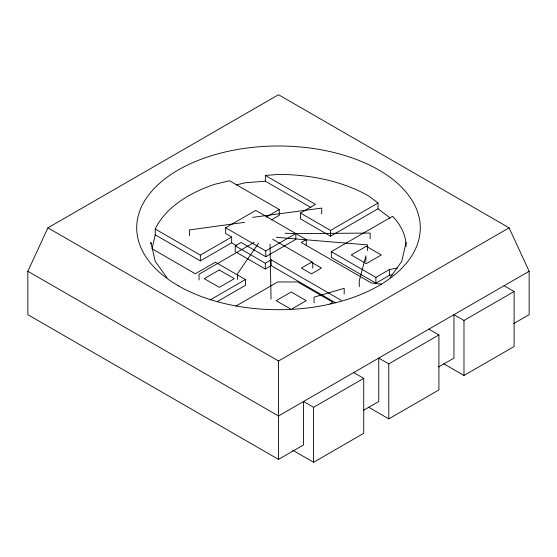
<?xml version="1.0" encoding="UTF-8"?>
<svg xmlns="http://www.w3.org/2000/svg" width="557" height="557" viewBox="0 0 557 557"><rect width="100%" height="100%" fill="white"/><g stroke="black" fill="none" stroke-linecap="round" stroke-linejoin="round"><path stroke-width="0.84" d="M152.026 248.923L155.236 234.831L155.236 229.038A127.609 73.677 0 0 1 214.696 184.304L229.498 180.767L279.294 209.516L279.294 215.301L271.245 219.952M406.109 242.323L401.764 261.393L389.997 277.79M292.606 450.167L313.591 462.282L363.721 433.339L363.721 378.349L313.591 407.292L303.565 401.506L303.565 444.918L278.5 459.393L27.85 314.677L27.85 271.266L47.902 227.848L278.5 94.718L509.098 227.848L529.15 271.266L529.15 314.677L513.665 323.617M258.539 243.263L237.526 273.675L237.526 279.468M155.236 234.831L200.353 260.878L231.649 242.81L231.649 237.024L225.662 233.564L225.662 227.778L255.74 210.414L306.259 239.58L306.259 245.365M155.236 229.038L200.353 255.092L231.649 237.024M266.121 217.126L279.294 209.516M335.377 302.702L271.168 265.626L265.306 269.017L235.228 251.646L235.228 245.86L241.09 242.476L265.766 256.721L295.844 239.357L295.844 233.564L285.066 233.244M265.369 175.434L278.5 174.438A127.609 73.677 0 0 1 368.734 196.015L378.029 203.006L378.029 208.791L330.538 236.21L300.46 218.845L300.46 213.059L315.499 204.377L265.369 175.434L265.369 181.22L311.008 207.573M254.187 242.372L199.044 274.204L199.044 279.997M225.662 227.778L265.766 250.928L295.844 233.564L370.14 233.084L370.14 238.869M235.228 245.86L265.306 263.224L271.168 259.841L341.35 300.362M306.259 239.58L301.246 242.476L371.428 282.991L381.475 284.112M210.107 299.951L245.449 279.551L245.449 285.337L217.627 301.4M300.46 213.059L330.538 230.424L378.029 203.006M235.966 306.051L277.699 281.96L297.751 281.96L332.842 302.214L329.869 303.934M392.734 274.698L389.447 275.325L375.884 283.158L331.331 257.431L331.331 251.646L392.601 216.269A109.506 63.22 0 0 1 406.137 246.452M291.959 308.905L306.246 300.662L291.207 291.979L276.168 300.662L290.455 308.905M331.331 251.646L375.884 277.365L389.447 269.532L397.656 267.966M47.902 227.848L278.5 360.985L509.098 227.848M529.15 271.266L278.5 415.975L27.85 271.266M363.275 410.446L378.76 401.506L378.76 358.088L388.786 363.881L438.916 334.938L438.916 389.928L388.786 418.871L368.553 407.188M438.47 367.028L453.955 358.095L453.955 314.677L463.981 320.463L514.111 291.527L514.111 346.517L463.981 375.46L443.748 363.777M236.224 184.945L245.47 182.731L265.369 181.22M244.586 222.334L189.422 229.944L189.422 235.729M252.676 217.362L321.723 208.095L321.723 213.881M276.369 237.317L367.592 244.913L367.592 250.699M504.085 285.734L514.111 291.527M428.89 329.152L438.916 334.938M272.652 239.225L312.755 262.375L312.755 268.168M231.649 242.81L236.732 245.748M245.449 279.551L215.371 262.187L195.319 273.759L152.395 248.979M353.695 372.563L363.721 378.349M378.029 208.791L389.016 217.063L389.907 218.309M167.003 277.79L155.236 261.393L150.891 242.323L150.891 243.973M270.034 244.224L271.043 299.123M463.981 320.463L463.981 375.46M389.447 269.532L389.447 275.325M388.786 363.881L388.786 418.871M375.884 277.365L375.884 283.158M365.893 261.609L365.893 255.816L359.279 280.812L359.279 286.604M344.184 294.103L344.184 288.31L314.037 297.146L314.037 302.931M330.538 230.424L330.538 236.21M313.591 407.292L313.591 462.282M278.5 360.985L278.5 459.393M271.168 259.841L271.168 265.626M265.766 250.928L265.766 256.721M265.306 263.224L265.306 269.017M200.353 255.092L200.353 260.878M219.284 269.978L204.245 278.66L219.284 287.342L234.323 278.66L219.284 269.978M311.405 262.291L301.379 268.077L311.405 273.87L321.431 268.077L311.405 262.291M366.255 246.285L351.216 254.967L366.255 263.649L381.294 254.967L366.255 246.285M178.24 285.734A141.791 81.858 0 0 0 415.459 249.035A141.791 81.858 0 0 0 241.801 148.782A141.791 81.858 0 0 0 178.24 285.734"/></g></svg>
